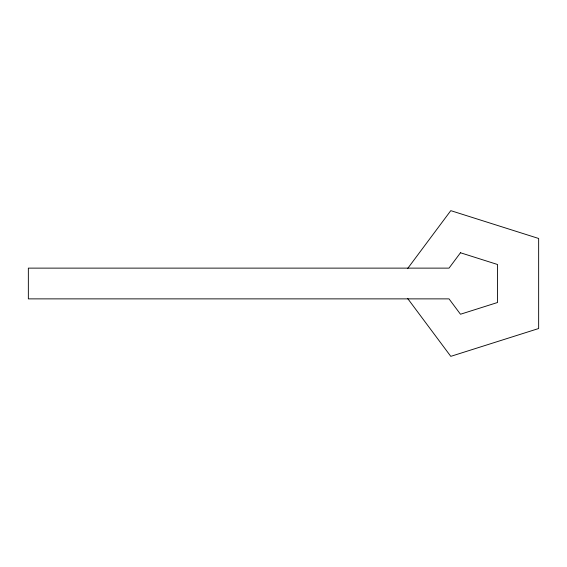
<?xml version="1.0" encoding="UTF-8"?>
<svg xmlns="http://www.w3.org/2000/svg" width="567" height="567" viewBox="0 0 567 567"><rect width="100%" height="100%" fill="white"/><g stroke="black" fill="none" stroke-linecap="round" stroke-linejoin="round"><path stroke-width="0.85" d="M407.553 268.645L450.786 210.648L538.65 238.473L538.65 328.527L450.786 356.352L407.553 298.355M460.482 252.762L449.029 268.127L28.35 268.127L28.35 298.873L449.029 298.873L460.482 314.238L497.557 302.495L497.557 264.505L460.482 252.762"/></g></svg>
